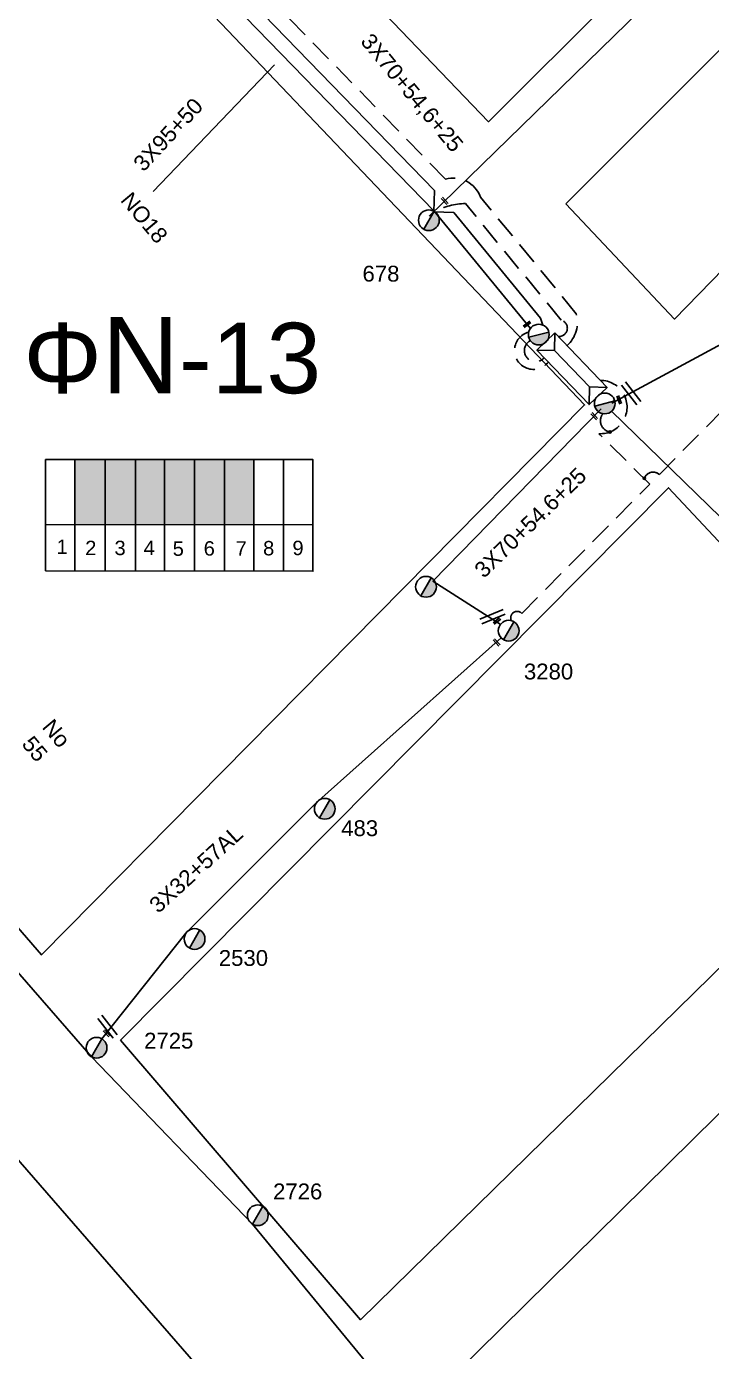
# Model space of a CAD drawing. Header units: millimetres. Extents: x 1421 to 13344, y 800 to 1949.
# Drawn here: x 11829 to 11906.8, y 1270.1 to 1420.6 of the extents above; entities that cross this region are included whole.
import ezdxf

# ---------------------------------------------------------------- set-up
doc = ezdxf.new("R2010")
doc.units = ezdxf.units.MM
doc.linetypes.add('DASHED', pattern=[19.05, 12.7, -6.35])
for name, color, linetype in [('Pillar OTE', 7, 'Continuous'), ('Άγνωστα', 7, 'Continuous'), ('Γυμνά εναέρια ΧΤ και ΦΟΠ (3Φ)   4x50+16AL', 7, 'Continuous'), ('Καλώδια ΧΤ   3x150+50CU', 7, 'DASHED'), ('Μηχανική τομή', 7, 'Continuous'), ('Στύλος ΦΜ', 7, 'Continuous'), ('Στύλος ΦΜ @ 1', 7, 'Continuous'), ('Συνδέσεις', 7, 'Continuous'), ('Συνεστραμμένα ΧΤ   3x70+54.6+25 AL', 7, 'SYN_LINE'), ('Τομή', 7, 'Continuous'), ('Υποσταθμός εναέριος 2 στύλων', 7, 'Continuous'), ('Υποσταθμός πόλεως', 7, 'Continuous'), ('Υπόβαθρο ΔΕΗ', 7, 'Continuous')]:
    doc.layers.add(name, color=color, linetype=linetype)
doc.styles.get("Standard").update_dxf_attribs({"font": 'ARIAL.TTF'})
doc.linetypes.add('SYN_LINE', pattern='A,0.5,-0.0001,["/\\/\\/\\/",Standard,S=0.1,R=0,X=0,Y=-0.05],-0.25', length=0.7501)

# ---------------------------------------------------------------- blocks, each defined once
blk = doc.blocks.new('ΥΠΑΡΧΩΝ ΤΣΙΜΕΝΤΕΝΙΟΣ ΣΤΥΛΟΣ')
at = {"layer": 'Στύλος ΦΜ'}
blk.add_hatch(color=7, dxfattribs=at).paths.add_polyline_path([(-1.29, -2.28, 0.574793), (2.62, 0, 0.268822), (1.3, 2.27)])
at = {"layer": 'Στύλος ΦΜ', "color": 7}
blk.add_line((-1.29, -2.28), (1.3, 2.27), dxfattribs=at)
blk.add_circle((0, 0), 2.62, dxfattribs=at)
at = {"layer": 'Στύλος ΦΜ', "flags": 4}
for tag, p in [('ΑΡΙΘΜΟΣ', (-4.68, 8.05)), ('ΤΥΠΟΣ', (-4.91, 3.03))]:
    blk.add_attdef(tag, p, '', height=4, dxfattribs=at)
blk = doc.blocks.new('ΥΠΟΣΤΑΘΜΟΣ ΕΝΑΕΡΙΟΣ ΕΠΙ 2 ΣΤΥΛΩΝ')
at = {"layer": 'Υποσταθμός εναέριος 2 στύλων', "linetype": 'Continuous'}
for points in [[(-11.97, -2.11, 0.574793), (-8.45, -0.07, 0.268822), (-9.64, 1.98)], [(9.68, -2.15, 0.574793), (13.19, -0.1, 0.268822), (12.01, 1.95)]]:
    blk.add_hatch(color=256, dxfattribs=at).paths.add_polyline_path(points)
for p, q in [((-11.97, -2.11), (-9.64, 1.98)), ((9.68, -2.15), (12.01, 1.95))]:
    blk.add_line(p, q, dxfattribs=at)
for centre in [(-10.81, -0.07), (10.84, -0.1)]:
    blk.add_circle(centre, 2.36, dxfattribs=at)
at = {"layer": 'Υποσταθμός πόλεως', "linetype": 'Continuous', "ltscale": 40}
blk.add_lwpolyline([(-8.57, 2.82), (8.57, 2.82), (8.57, -2.82), (-8.57, -2.82)], close=True, dxfattribs=at)
for points in [[(-5.75, 0), (-8.57, 2.82)], [(-8.57, -2.82), (-5.75, 0)], [(-5.75, 0), (5.75, 0)], [(5.75, 0), (8.57, 2.82)], [(8.57, -2.82), (5.75, 0)]]:
    blk.add_lwpolyline(points, dxfattribs=at)
at = {"layer": 'Υποσταθμός εναέριος 2 στύλων', "ltscale": 40, "flags": 1}
for tag, p in [('ΜΕΤΑΣΧΗΜΑΤΙΣΜΟΣ', (14.09, 2.51)), ('ΙΣΧΥΣ', (14.07, -0.28)), ('ΑΡΙΘΜΟΣ', (14.19, -3))]:
    blk.add_attdef(tag, p, '', height=1.8, dxfattribs=at)
blk = doc.blocks.new('ΜΗΧΑΝΙΚΗ ΤΟΜΗ')
at = {"layer": 'Μηχανική τομή', "ltscale": 40}
for p, q in [((-1.89, 0.78), (1.89, 0.78)), ((1.89, 0), (-1.89, 0))]:
    blk.add_line(p, q, dxfattribs=at)
blk = doc.blocks.new('_ΣΥΝΔΕΣΗ')
at = {"layer": 'Συνδέσεις', "linetype": 'SYN_LINE', "ltscale": 40}
blk.add_hatch(color=256, dxfattribs=at).paths.add_polyline_path([(0.5, -0.01, 1), (-0.5, -0.01, 1)])
at = {"layer": 'Συνδέσεις'}
blk.add_circle((0, -0.01), 0.5, dxfattribs=at)
blk = doc.blocks.new('ΤΟΜΗ')
at = {"layer": 'Τομή', "ltscale": 40}
for p, q in [((-5.68, 0), (5.68, 0)), ((5.68, -2.33), (-5.68, -2.33))]:
    blk.add_line(p, q, dxfattribs=at)

msp = doc.modelspace()

# ---------------------------------------------------------------- hatches: boundary and pattern name
at = {"layer": 'Άγνωστα', "linetype": 'DASHED', "ltscale": 0.2}
h = msp.add_hatch(color=2, dxfattribs=at)
h.dxf.hatch_style = 1
h.paths.add_polyline_path([(11834.54088, 1364.0333), (11837.98076, 1364.02996), (11837.98122, 1371.39368), (11834.54134, 1371.39389)])
h = msp.add_hatch(color=85, dxfattribs=at)
h.dxf.hatch_style = 1
h.paths.add_polyline_path([(11841.42079, 1371.39346), (11837.98122, 1371.39368), (11837.98076, 1364.02996), (11841.42032, 1364.02662)])
h = msp.add_hatch(color=5, dxfattribs=at)
h.dxf.hatch_style = 1
h.paths.add_polyline_path([(11844.71834, 1371.39326), (11841.42079, 1371.39346), (11841.42032, 1364.02662), (11844.71788, 1364.02342)])
h = msp.add_hatch(color=30, dxfattribs=at)
h.dxf.hatch_style = 1
h.paths.add_polyline_path([(11848.10388, 1364.02013), (11848.10434, 1371.39304), (11844.71834, 1371.39326), (11844.71788, 1364.02342)])
h = msp.add_hatch(color=151, dxfattribs=at)
h.dxf.hatch_style = 1
h.paths.add_polyline_path([(11848.10388, 1364.02013), (11851.50052, 1364.01683), (11851.50098, 1371.39283), (11848.10434, 1371.39304)])
h = msp.add_hatch(color=1, dxfattribs=at)
h.dxf.hatch_style = 1
h.paths.add_polyline_path([(11851.50052, 1364.01683), (11854.83757, 1364.01359), (11854.83803, 1371.39262), (11851.50098, 1371.39283)])

# ---------------------------------------------------------------- linework, layer by layer
at = {"layer": 'Pillar OTE', "ltscale": 40}
for points in [[(11831.21264, 1358.75381), (11831.21343, 1371.3941), (11861.54651, 1371.3922), (11861.54572, 1358.72445), (11831.21264, 1358.75474)], [(11834.54055, 1358.75142), (11834.54134, 1371.39389)], [(11837.98043, 1358.74798), (11837.98122, 1371.39368)], [(11841.41999, 1358.74455), (11841.42079, 1371.39346)], [(11844.71755, 1358.74126), (11844.71834, 1371.39326)], [(11848.10355, 1358.73787), (11848.10434, 1371.39304)], [(11851.50019, 1358.73448), (11851.50098, 1371.39283)], [(11854.83724, 1358.73115), (11854.83803, 1371.39262)], [(11858.22562, 1358.72777), (11858.22641, 1371.39241)], [(11831.21297, 1364.03654), (11861.54605, 1364.00708)]]:
    msp.add_lwpolyline(points, dxfattribs=at)
at = {"layer": 'Άγνωστα', "color": 27}
msp.add_lwpolyline([(11857.19532, 1416.23731), (11843.40997, 1401.84174)], dxfattribs=at)
at = {"layer": 'Άγνωστα', "color": 5, "linetype": 'Continuous'}
msp.add_lwpolyline([(11895.49019, 1377.80356), (11922.33622, 1392.31161)], dxfattribs=at)
at = {"layer": 'Άγνωστα', "color": 2, "linetype": 'Continuous', "ltscale": 0.2}
msp.add_lwpolyline([(11895.45339, 1376.88463), (11916.09719, 1356.78562), (11927.40441, 1344.55095), (11939.30426, 1332.13177)], dxfattribs=at)
at = {"layer": 'Άγνωστα', "color": 1}
msp.add_lwpolyline([(11781.60937, 1367.52427), (11794.58235, 1353.04579), (11818.57065, 1324.05054), (11836.41315, 1303.57721), (11854.71349, 1284.55558), (11871.77733, 1263.80471), (11887.597, 1246.33984), (11905.95729, 1227.06227)], dxfattribs=at)
at = {"layer": 'Άγνωστα', "color": 5, "linetype": 'Continuous', "ltscale": 0.2}
msp.add_lwpolyline([(11837.57974, 1305.62357), (11847.1417, 1317.60503), (11861.90074, 1332.36556), (11882.93639, 1351.14066)], dxfattribs=at)
at = {"layer": 'Γυμνά εναέρια ΧΤ και ΦΟΠ (3Φ)   4x50+16AL', "color": 30, "linetype": 'Continuous'}
msp.add_lwpolyline([(11874.74082, 1399.03076), (11901.7191, 1425.38058), (11960.40036, 1485.63527)], dxfattribs=at)
at = {"layer": 'Καλώδια ΧΤ   3x150+50CU', "color": 151, "linetype": 'DASHED', "ltscale": 0.2}
msp.add_lwpolyline([(11890.39965, 1384.33974, 0.280308914), (11891.45686, 1387.95866), (11880.58031, 1401.2076, 0.3929797), (11876.59668, 1403.2405), (11822.14275, 1459.36884, 0.255416006), (11817.62178, 1460.96145), (11784.65182, 1494.71043, 0.205927836), (11782.80267, 1495.03762)], format="xyb", dxfattribs=at)
at = {"layer": 'Καλώδια ΧΤ   3x150+50CU', "color": 30, "linetype": 'DASHED', "ltscale": 0.2}
msp.add_lwpolyline([(11889.39486, 1385.38682, 0.925434694), (11889.74122, 1387.22888), (11878.86967, 1400.47173, 0.123318445), (11875.38864, 1399.54581)], format="xyb", dxfattribs=at)
at = {"layer": 'Καλώδια ΧΤ   3x150+50CU', "color": 5, "linetype": 'DASHED', "ltscale": 0.2}
for points in [[(11899.18325, 1369.22681, -0.562568071), (11900.88263, 1369.697), (11920.50965, 1389.68271, 0.47150529), (11922.566, 1391.63962)], [(11884.08433, 1353.10182, -0.852488495), (11885.25853, 1353.93668), (11899.80523, 1368.61021), (11894.02792, 1374.33758, 1.02600309), (11894.17919, 1380.40114)]]:
    msp.add_lwpolyline(points, format="xyb", dxfattribs=at)
at = {"layer": 'Καλώδια ΧΤ   3x150+50CU', "color": 1, "linetype": 'DASHED', "ltscale": 0.2}
msp.add_arc((11886.58901, 1383.79215), 2.14662, 104.3851348, 322.2103047, dxfattribs=at)
at = {"layer": 'Καλώδια ΧΤ   3x150+50CU', "color": 85, "linetype": 'DASHED', "ltscale": 0.2}
msp.add_arc((11886.83091, 1383.78406), 1.26962, 117.6381044, 320.3464366, dxfattribs=at)
at = {"layer": 'Καλώδια ΧΤ   3x150+50CU', "color": 5, "linetype": 'DASHED', "ltscale": 0.2}
msp.add_arc((11895.4949, 1375.81727), 1.30037, 142.1368462, 260.1008519, dxfattribs=at)
at = {"layer": 'Συνεστραμμένα ΧΤ   3x70+54.6+25 AL', "color": 1, "ltscale": 20}
msp.add_lwpolyline([(11886.24366, 1386.28066), (11875.31476, 1399.59337), (11844.51582, 1431.33935), (11818.21299, 1458.07814), (11797.89925, 1478.87186), (11782.4638, 1494.15196)], dxfattribs=at)
at = {"layer": 'Συνεστραμμένα ΧΤ   3x70+54.6+25 AL', "color": 85, "ltscale": 20}
msp.add_lwpolyline([(11887.65818, 1386.67862), (11887.39414, 1387.47174), (11877.55023, 1399.4628), (11875.27086, 1399.55034), (11875.36316, 1401.95349), (11846.87162, 1431.32112), (11844.51582, 1431.33935), (11844.53334, 1433.60383), (11820.75796, 1457.77329), (11818.40558, 1458.3827)], dxfattribs=at)
at = {"layer": 'Συνεστραμμένα ΧΤ   3x70+54.6+25 AL', "color": 5, "linetype": 'SYN_LINE', "ltscale": 20}
msp.add_lwpolyline([(11882.82902, 1352.71875), (11875.17823, 1357.60735), (11894.27748, 1377.14819)], dxfattribs=at)
at = {"layer": 'Υπόβαθρο ΔΕΗ'}
msp.add_lwpolyline([(11929.88035, 1506.27053), (11911.81605, 1526.49947), (11831.86075, 1461.49134), (11881.49101, 1409.77098), (12008.13666, 1536.1648), (11968.16602, 1575.77941), (11920.78643, 1533.79289), (11938.42237, 1513.89849)], close=True, dxfattribs=at)
for points in [[(11890.26645, 1400.45311), (11902.60627, 1387.35053), (12028.28348, 1516.52573), (12016.98214, 1527.30169), (11890.26645, 1400.45311)], [(11784.34876, 1368.72958), (11802.06405, 1403.23221), (11825.09166, 1448.25628), (11892.3948, 1377.61302), (11830.75281, 1315.14138), (11784.34876, 1368.72958)], [(11839.72233, 1305.45752), (11901.91756, 1368.19503), (11931.32145, 1336.80989), (11866.96082, 1273.71632), (11839.72233, 1305.45752)], [(11822.69472, 1146.39203), (11717.92025, 1261.81893), (11741.66147, 1284.6935), (11776.0413, 1351.71589), (11893.43568, 1216.69968), (11822.69472, 1146.39203)], [(11874.82076, 1264.741), (11939.86685, 1328.90923), (11973.83207, 1293.00104), (11906.94714, 1228.58504), (11874.82076, 1264.741)]]:
    msp.add_lwpolyline(points, dxfattribs=at)

# ---------------------------------------------------------------- block references
at = {"layer": 'Μηχανική τομή'}
for p, xscale, yscale, zscale, rotation in [((11876.42776, 1400.71362), 0.2500000000001928, 0.2500000000001928, 0.2500000000001928, 312.6268794242704), ((11885.91217, 1386.69225), 0.2499999999999191, 0.2499999999999191, 0.2499999999999191, 37.95316933182585), ((11896.23688, 1378.15295), 0.2500000000001928, 0.2500000000001928, 0.2500000000001928, 290.1800857118995), ((11893.41481, 1376.26557), 0.2500000000001928, 0.2500000000001928, 0.2500000000001928, 312.6268794242704), ((11882.49911, 1352.99243), 0.2499999999999191, 0.2499999999999191, 0.2499999999999191, 37.95316933182585), ((11882.34068, 1350.56346), 0.2500000000001928, 0.2500000000001928, 0.2500000000001928, 312.6268794242704), ((11838.06075, 1306.17286), 0.2500000000001928, 0.2500000000001928, 0.2500000000001928, 312.6268794242704)]:
    msp.add_blockref('ΜΗΧΑΝΙΚΗ ΤΟΜΗ', p, dxfattribs=dict(at, xscale=xscale, yscale=yscale, zscale=zscale, rotation=rotation))
at = {"layer": 'Στύλος ΦΜ @ 1', "ltscale": 40}
ref = msp.add_blockref('ΥΠΑΡΧΩΝ ΤΣΙΜΕΝΤΕΝΙΟΣ ΣΤΥΛΟΣ', (11874.71466, 1398.57995), dxfattribs=dict(at, xscale=0.4499999999998181, yscale=0.4499999999998181, zscale=0.4499999999998181))
ref.add_attrib('ΤΥΠΟΣ', '678', (11867.18154, 1391.61432), dxfattribs={"layer": 'Στύλος ΦΜ', "height": 1.8, "flags": 4})
at = {"layer": 'Στύλος ΦΜ @ 1', "ltscale": 40, "xscale": 0.4499999999998181, "yscale": 0.4499999999998181, "zscale": 0.4499999999998181}
msp.add_blockref('ΥΠΑΡΧΩΝ ΤΣΙΜΕΝΤΕΝΙΟΣ ΣΤΥΛΟΣ', (11874.39476, 1356.95442), dxfattribs=at)
at = {"layer": 'Στύλος ΦΜ @ 1', "ltscale": 40}
ref = msp.add_blockref('ΥΠΑΡΧΩΝ ΤΣΙΜΕΝΤΕΝΙΟΣ ΣΤΥΛΟΣ', (11883.77798, 1351.96459), dxfattribs=dict(at, xscale=0.4499999999998181, yscale=0.4499999999998181, zscale=0.4499999999998181))
ref.add_attrib('ΤΥΠΟΣ', '3280', (11885.50968, 1346.42972), dxfattribs={"layer": 'Στύλος ΦΜ', "height": 1.8, "flags": 4})
ref = msp.add_blockref('ΥΠΑΡΧΩΝ ΤΣΙΜΕΝΤΕΝΙΟΣ ΣΤΥΛΟΣ', (11862.89711, 1331.73755), dxfattribs=dict(at, xscale=0.4499999999998181, yscale=0.4499999999998181, zscale=0.4499999999998181))
ref.add_attrib('ΤΥΠΟΣ', '483', (11864.76491, 1328.63805), dxfattribs={"layer": 'Στύλος ΦΜ', "height": 1.8, "flags": 4})
ref = msp.add_blockref('ΥΠΑΡΧΩΝ ΤΣΙΜΕΝΤΕΝΙΟΣ ΣΤΥΛΟΣ', (11848.12277, 1316.95339), dxfattribs=dict(at, xscale=0.4499999999998181, yscale=0.4499999999998181, zscale=0.4499999999998181))
ref.add_attrib('ΤΥΠΟΣ', '2530', (11850.8699, 1313.89675), dxfattribs={"layer": 'Στύλος ΦΜ', "height": 1.8, "flags": 4})
ref = msp.add_blockref('ΥΠΑΡΧΩΝ ΤΣΙΜΕΝΤΕΝΙΟΣ ΣΤΥΛΟΣ', (11836.99418, 1304.60168), dxfattribs=dict(at, xscale=0.4499999999998181, yscale=0.4499999999998181, zscale=0.4499999999998181))
ref.add_attrib('ΤΥΠΟΣ', '2725', (11842.38804, 1304.50917), dxfattribs={"layer": 'Στύλος ΦΜ', "height": 1.8, "flags": 4})
ref = msp.add_blockref('ΥΠΑΡΧΩΝ ΤΣΙΜΕΝΤΕΝΙΟΣ ΣΤΥΛΟΣ', (11855.29453, 1285.58005), dxfattribs=dict(at, xscale=0.4499999999998181, yscale=0.4499999999998181, zscale=0.4499999999998181))
ref.add_attrib('ΤΥΠΟΣ', '2726', (11857.02724, 1287.38672), dxfattribs={"layer": 'Στύλος ΦΜ', "height": 1.8, "flags": 4})
at = {"layer": 'Συνδέσεις', "xscale": 0.25, "yscale": 0.25, "zscale": 0.25}
for p in [(11895.27135, 1374.53626), (11899.18259, 1369.27069)]:
    msp.add_blockref('_ΣΥΝΔΕΣΗ', p, dxfattribs=at)
at = {"layer": 'Τομή'}
for p, xscale, yscale, zscale, rotation in [((11897.90715, 1379.10972), 0.2499999999999669, 0.2499999999999669, 0.2499999999999669, 308.1680509152084), ((11881.82853, 1353.83512), 0.2499999999999535, 0.2499999999999535, 0.2499999999999535, 22.92285824507862), ((11838.45733, 1307.17928), 0.2499999999999669, 0.2499999999999669, 0.2499999999999669, 308.1680509152084)]:
    msp.add_blockref('ΤΟΜΗ', p, dxfattribs=dict(at, xscale=xscale, yscale=yscale, zscale=zscale, rotation=rotation))
at = {"layer": 'Υποσταθμός εναέριος 2 στύλων', "xscale": 0.4999999999999999, "yscale": 0.4999999999999999, "zscale": 0.4999999999999999, "rotation": 313.8193677493201}
msp.add_blockref('ΥΠΟΣΤΑΘΜΟΣ ΕΝΑΕΡΙΟΣ ΕΠΙ 2 ΣΤΥΛΩΝ', (11890.96484, 1381.71767), dxfattribs=at)

# ---------------------------------------------------------------- texts
at = {"ltscale": 30, "char_height": 1.63441, "width": 11.2572904, "attachment_point": 1}
for s, insert in [('1', (11832.4588, 1362.31513)), ('2', (11835.69727, 1362.18167)), ('3', (11839.02785, 1362.18167)), ('4', (11842.33136, 1362.18167)), ('5', (11845.63487, 1362.1005)), ('6', (11849.155, 1362.12756)), ('7', (11852.78345, 1362.12756)), ('8', (11855.8974, 1362.15462)), ('9', (11859.22799, 1362.18167))]:
    msp.add_mtext(s, dxfattribs=dict(at, insert=insert))
at = {"layer": 'Άγνωστα', "color": 7, "char_height": 1.8, "attachment_point": 1}
for s, insert, rotation in [('3X70+54,6+25', (11868.2522, 1419.99638), 309.6486801), ('3X95+50', (11841.00398, 1405.21665), 47.0926213), ('NO18', (11840.99305, 1401.96538), 309.9521469), ('3X70+54.6+25', (11879.70884, 1359.12348), 44.3644889), ('3X32+57AL', (11842.79073, 1321.11621), 42.2541313)]:
    msp.add_mtext_dynamic_manual_height_columns(s, width=1.8, gutter_width=12.5, heights=[0.04535], dxfattribs=dict(at, insert=insert, rotation=rotation))
at = {"layer": 'Άγνωστα', "color": 7}
note = msp.add_mtext_dynamic_manual_height_columns('No ', width=1.8, gutter_width=1.862, heights=[0.04535, 0], dxfattribs=dict(at, insert=(11829.74187, 1344.9321), char_height=1.8, attachment_point=1, rotation=309.8993919))
for column, words in zip(note.columns.linked_columns, ['55']):
    column.text = words
at = {"layer": 'Υπόβαθρο ΔΕΗ', "insert": (11828.68127, 1387.60047), "char_height": 8, "attachment_point": 1}
msp.add_mtext_dynamic_manual_height_columns('Φ{\\H1.0833x;N}-13', width=84.657329, gutter_width=12.5, heights=[0], dxfattribs=at)

doc.saveas('drawing.dxf')
